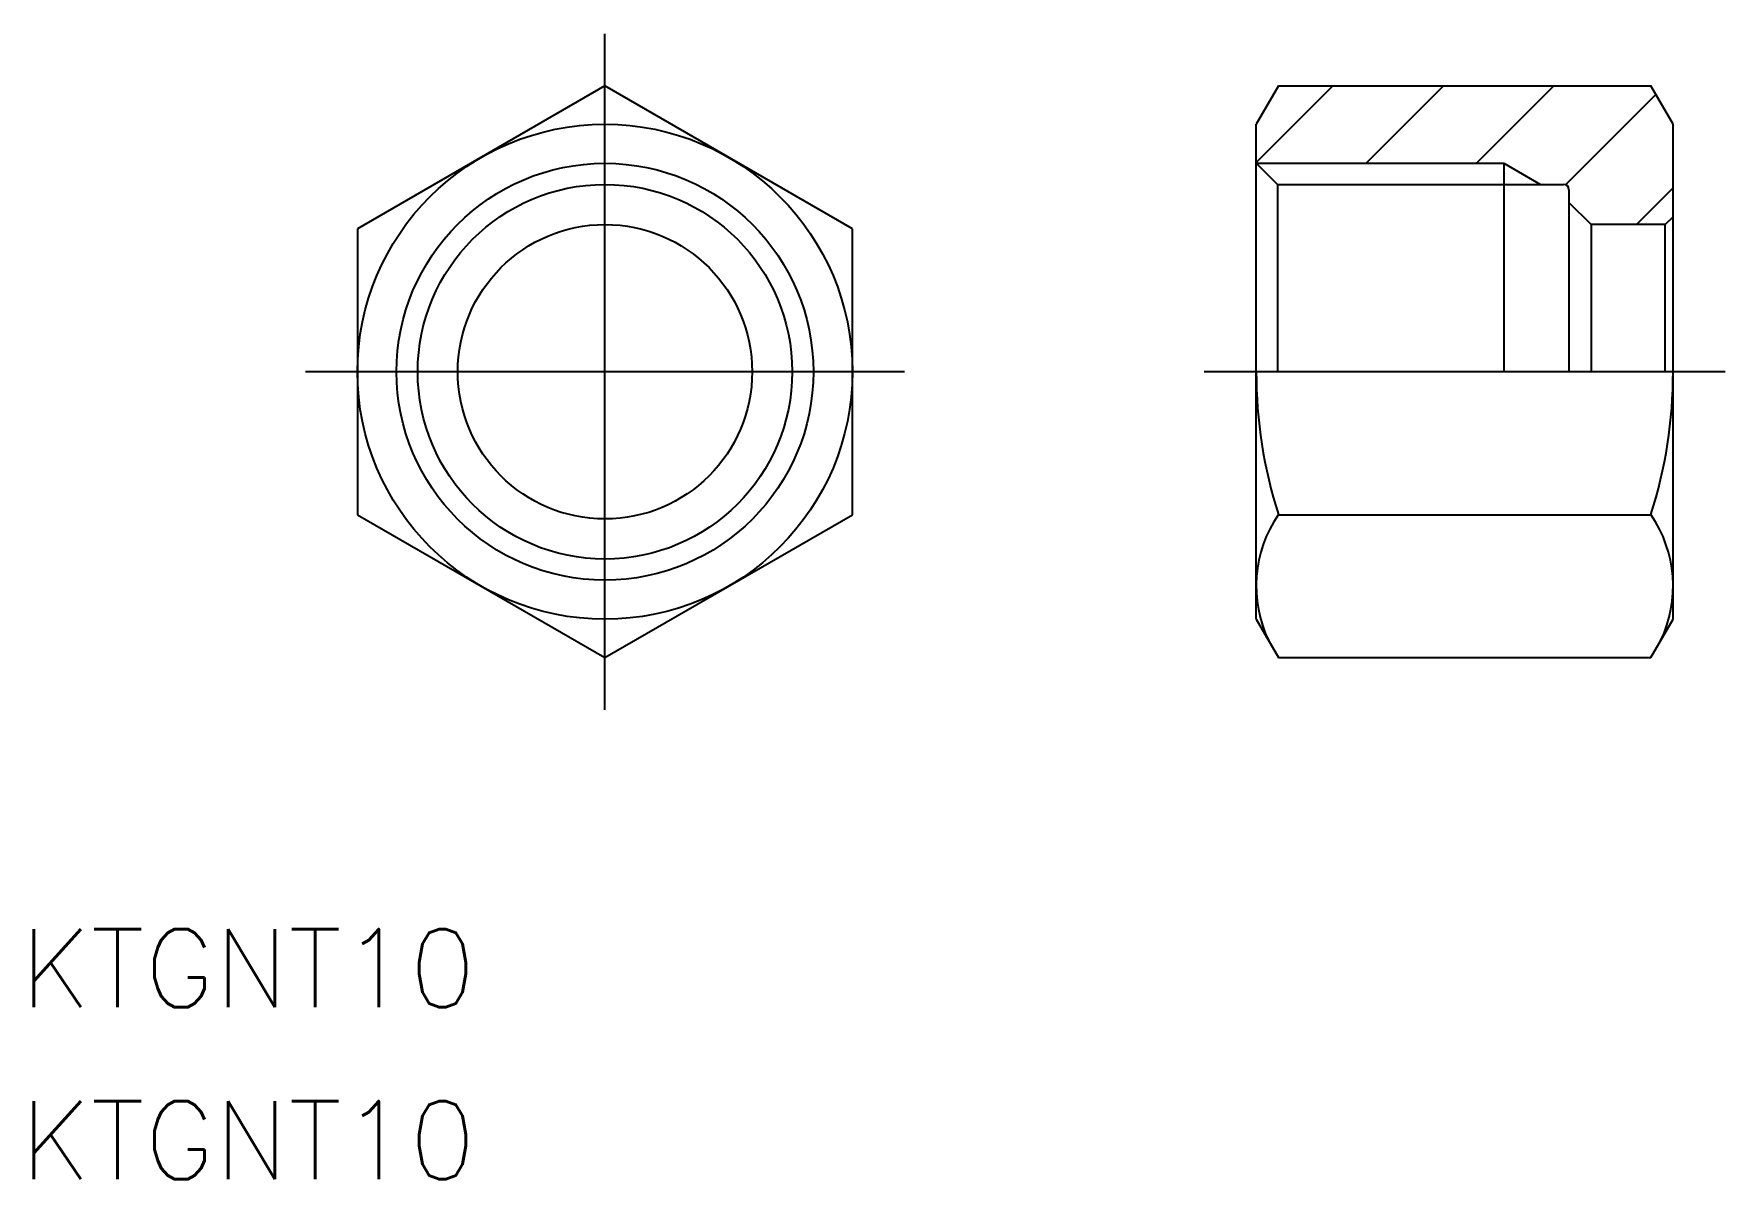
# Model space of a CAD drawing. Extents: x -21.9 to 43, y -31 to 13.
import ezdxf

# ---------------------------------------------------------------- set-up
doc = ezdxf.new("R2010")
doc.units = 0
doc.linetypes.add('CENTER', pattern=[50.8, 31.75, -6.35, 6.35, -6.35])
doc.layers.get('0').update_dxf_attribs({"linetype": 'CONTINUOUS'})
doc.layers.add('CENTER', color=1, linetype='CENTER')
doc.styles.get("Standard").update_dxf_attribs({"font": 'txt.shx', "height": 3, "bigfont": 'bigfont.shx'})

msp = doc.modelspace()

# ---------------------------------------------------------------- linework, layer by layer
at = {"color": 7, "linetype": 'CONTINUOUS'}
for p, q in [((0, 10.97), (-9.5, 5.485)), ((9.5, 5.485), (0, 10.97)), ((25.849, 10.97), (25, 9.5)), ((25.849, 10.97), (40.151, 10.97)), ((41, 9.5), (40.151, 10.97)), ((25, -9.5), (25, 9.5)), ((41, -9.5), (41, 9.5)), ((25, 8), (25.812, 7.188)), ((34.5, 8), (34.5, 0)), ((25.812, 7.188), (36.8, 7.188)), ((25.812, 7.188), (25.812, 0)), ((37, 6.988), (37, 0)), ((37.85, 5.65), (37, 6.5)), ((40.7, 5.65), (41, 5.95)), ((-9.5, 5.485), (-9.5, -5.485)), ((9.5, -5.485), (9.5, 5.485)), ((37.85, 5.65), (37.85, 0)), ((40.7, 5.65), (37.85, 5.65)), ((40.7, 0), (40.7, 5.65)), ((-9.5, -5.485), (0, -10.97)), ((0, -10.97), (9.5, -5.485)), ((25.849, -5.485), (40.151, -5.485)), ((25, -9.5), (25.849, -10.97)), ((40.151, -10.97), (41, -9.5)), ((25.849, -10.97), (40.151, -10.97))]:
    msp.add_line(p, q, dxfattribs=at)
at = {"color": 3, "linetype": 'CONTINUOUS'}
for p, q in [((25, 8.029), (27.94, 10.97)), ((29.213, 8), (32.183, 10.97)), ((33.456, 8), (36.425, 10.97)), ((36.873, 7.174), (40.341, 10.642)), ((25, 8), (34.5, 8)), ((34.5, 8), (35.906, 7.188)), ((39.591, 5.65), (41, 7.059))]:
    msp.add_line(p, q, dxfattribs=at)
at = {"color": 7, "linetype": 'CONTINUOUS'}
for radius in [9.5, 7.188, 5.65]:
    msp.add_circle((0, 0), radius, dxfattribs=at)
at = {"color": 3, "linetype": 'CONTINUOUS'}
msp.add_circle((0, 0), 8, dxfattribs=at)
at = {"color": 7, "linetype": 'CONTINUOUS'}
for centre, radius, start, end in [((36.8, 6.988), 0.2, 0, 90), ((22.849, 0), 18.151, 342.41205, 360), ((43.151, 0), 18.151, 180, 197.58795), ((29.856, -8.227), 4.856, 145.61575, 205.61575), ((36.144, -8.227), 4.856, 334.38425, 34.38425)]:
    msp.add_arc(centre, radius, start, end, dxfattribs=at)
at = {"layer": 'CENTER', "color": 1, "linetype": 'CENTER'}
for p, q in [((0, -12.97), (0, 12.97)), ((11.5, 0), (-11.5, 0)), ((43, 0), (23, 0))]:
    msp.add_line(p, q, dxfattribs=at)

# ---------------------------------------------------------------- texts
at = {"color": 7, "linetype": 'CONTINUOUS'}
for p in [(-22.438, -24.388), (-22.438, -30.989)]:
    msp.add_text('KTGNT10', height=3, dxfattribs=at).set_placement(p)

doc.saveas('drawing.dxf')
